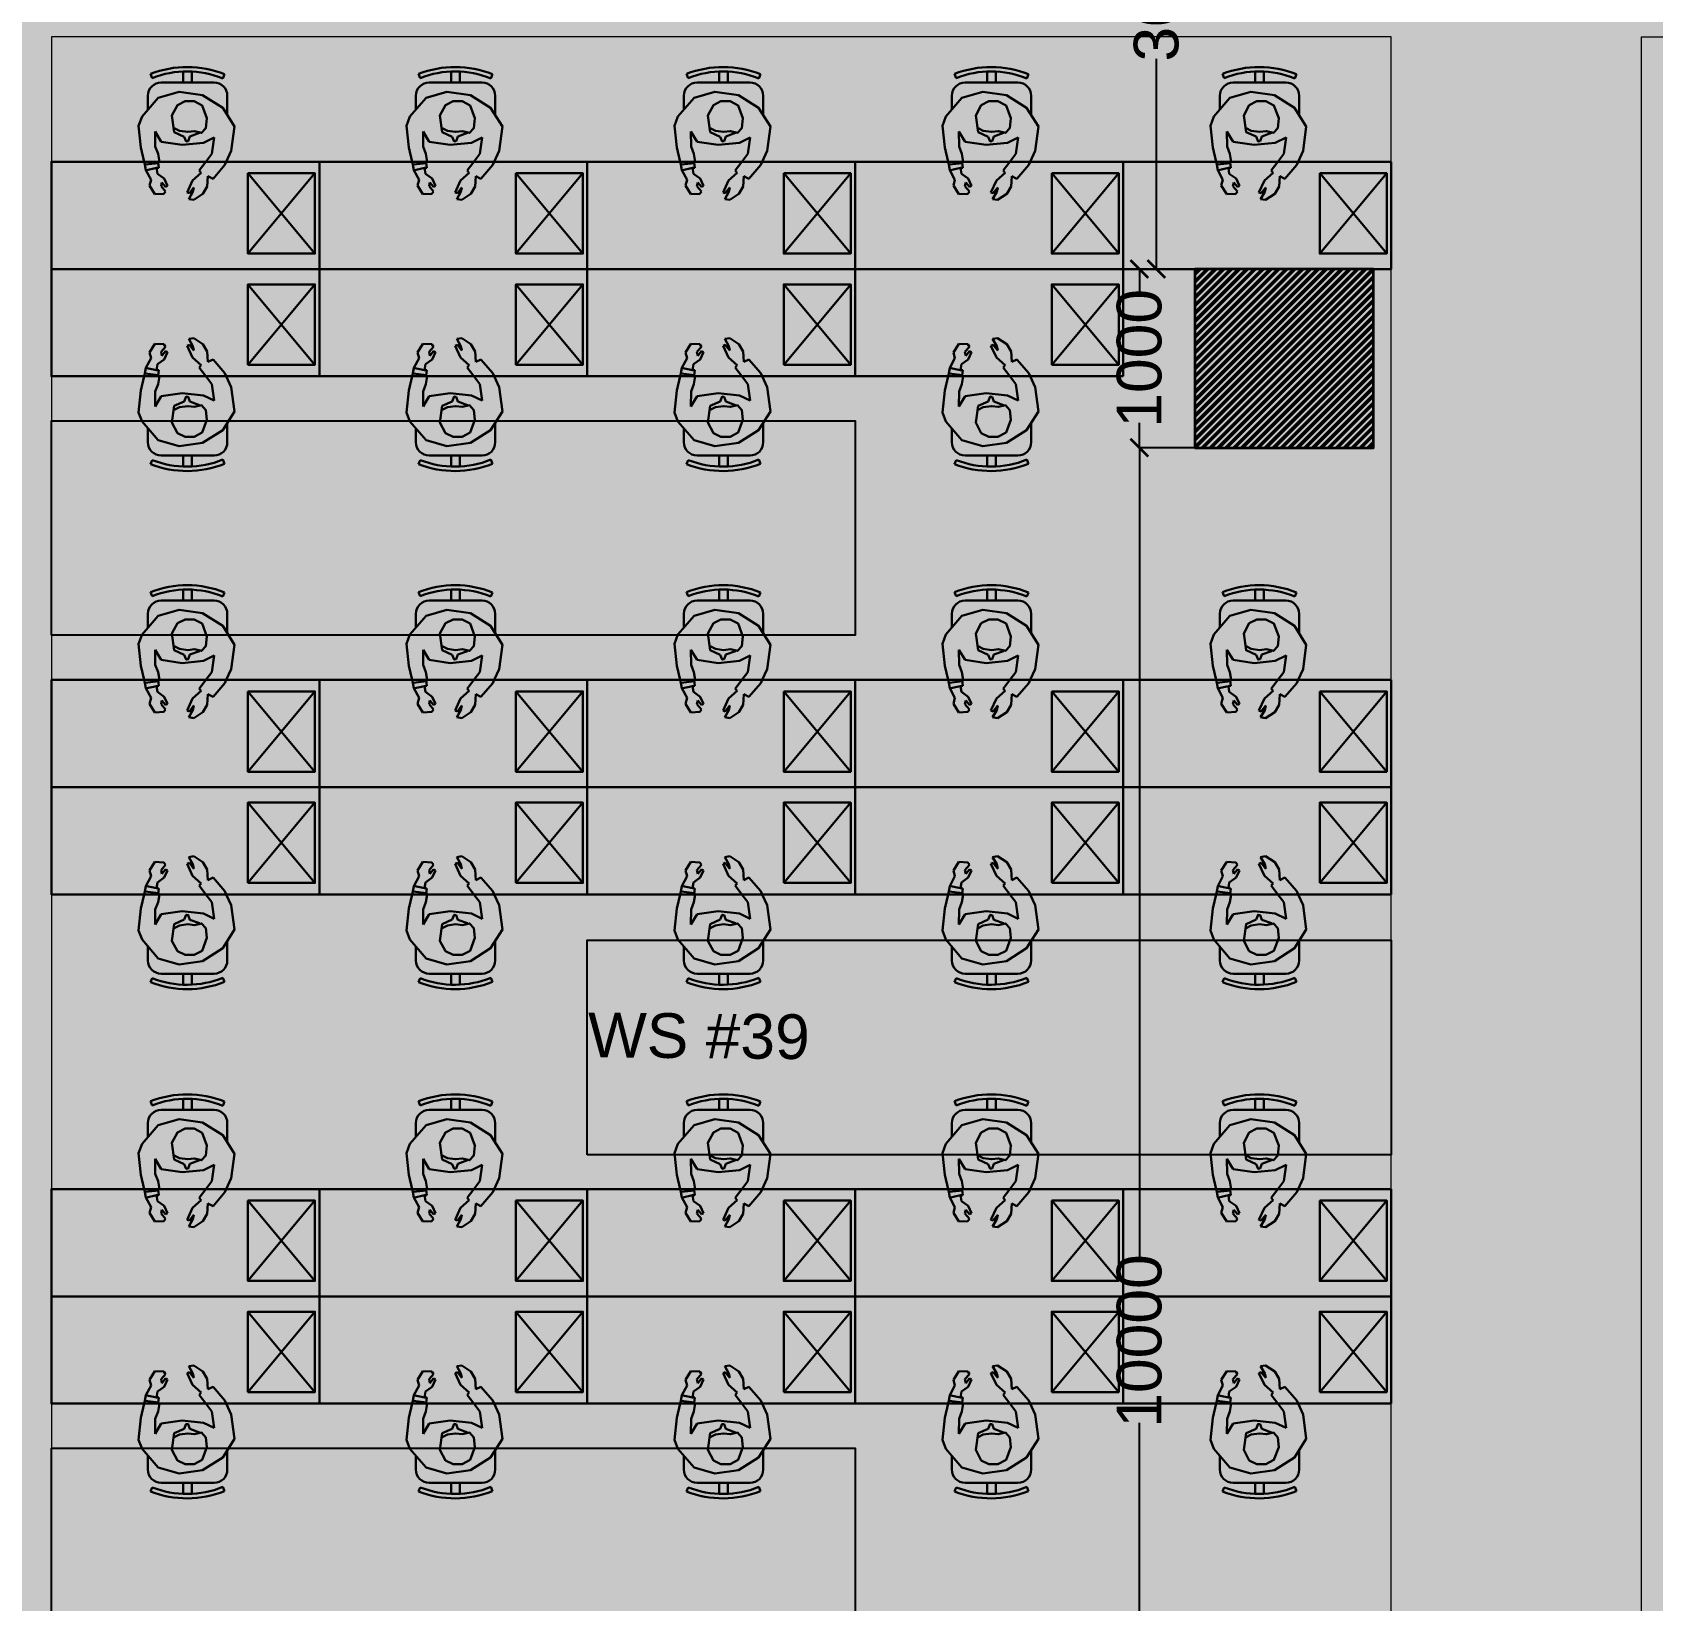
# Model space of a CAD drawing. Header units: millimetres. Extents: x 263321 to 4958806, y 33647 to 987811.
# Drawn here: x 2345245 to 2354315, y 461930 to 470707 of the extents above; entities that cross this region are included whole.
import ezdxf

# ---------------------------------------------------------------- set-up
doc = ezdxf.new("R2010")
doc.units = ezdxf.units.MM
doc.header["$PDMODE"] = 3
doc.linetypes.add('( Hidden )', pattern=[0.375, 0.25, -0.125])
doc.linetypes.add('HIDDEN2', pattern=[0.1875, 0.125, -0.0625])
for name, color, linetype, lineweight in [('A-FURN-MODULAR', 6, 'Continuous', 18), ('A-FURN-TABLE-GROMMET', 7, 'Continuous', 9), ('A-PLAN-COLUMN', 3, 'Continuous', 0), ('A-PLAN-RCC-HATCH', 8, 'Continuous', 13), ('Base 7th & 9th', 250, 'Continuous', 35), ('FURNITURE', 30, 'Continuous', 5)]:
    doc.layers.add(name, color=color, linetype=linetype, lineweight=lineweight)
for name, color, linetype in [('CEILING TOA', 7, 'Continuous'), ('FLOORING TOA', 7, 'Continuous'), ('PARTITION DIM.', 250, 'Continuous'), ('TEXT', 250, 'Continuous')]:
    doc.layers.add(name, color=color, linetype=linetype)
doc.styles.add('ARIAL', font='arial.ttf')
doc.styles.get("Standard").update_dxf_attribs({"font": 'arial.ttf'})
doc.styles.add('TEXT @ 150', font='arial.ttf', dxfattribs={"height": 225})
doc.dimstyles.new('DIM @ 150', dxfattribs={"dimtxt": 225, "dimasz": 100, "dimexe": 1, "dimexo": 0, "dimgap": 0.5, "dimtad": 0, "dimdec": 0, "dimzin": 0, "dimdsep": 46, "dimtxsty": 'TEXT @ 150', "dimblk": 'ARCHTICK', "dimcen": -2, "dimclrd": 8, "dimclre": 8, "dimclrt": 7, "dimadec": 0, "dimazin": 0, "dimtfac": 1, "dimtdec": 0, "dimtofl": 0, "dimtmove": 0, "dimatfit": 3, "dimldrblk": 'OPEN90', "dimfxl": 1, "dimtolj": 1, "dimtzin": 0, "dimlwd": -1, "dimlwe": -1, "dimarcsym": 0})

# ---------------------------------------------------------------- blocks, each defined once
blk = doc.blocks.new('bhguyfjhg')
at = {"layer": 'FURNITURE', "color": 20, "lineweight": 30}
for p, q in [((565286.4, -8857.1), (564312.2, -9419.7)), ((565595, -9291.4), (565354.7, -8875.4)), ((564534.1, -9903.8), (564293.9, -9488)), ((566328.1, -9441.4), (565854.8, -9441.4)), ((566378.1, -10628.9), (566378.1, -9491.4)), ((564534.1, -10203.9), (564293.9, -10619.7)), ((565286.4, -11250.7), (564312.2, -10688)), ((566328.1, -10678.9), (565847.6, -10678.9)), ((565587.8, -10828.8), (565354.7, -11232.4))]:
    blk.add_line(p, q, dxfattribs=at)
at = {"layer": 'FURNITURE', "color": 8, "lineweight": 30, "ltscale": 5}
for p, q in [((565794.3, -8834), (565711, -8940.7)), ((565789.1, -8914.3), (565830.1, -8861.9)), ((565798.4, -8915.3), (565842.7, -8858.6)), ((566219.5, -9050.8), (565910, -8809.1)), ((565945.9, -8845.9), (566178, -9027)), ((564085.9, -9850.4), (564220.1, -9831.9)), ((564059.8, -10326.9), (564006.3, -9937.9)), ((564154.2, -9894.8), (564082.9, -9904.6)), ((564158.1, -9886.2), (564092.1, -9895.3)), ((564020.1, -9987.5), (564060.2, -10279.1)), ((566151.1, -11037, 0), (566088.6, -10916.8, 0)), ((566075.4, -11006.9, 0), (566108.6, -11070.7, 0)), ((566080.1, -10998.8, 0), (566110.9, -11057.9, 0)), ((565777.2, -11333.6, 0), (566125.7, -11152.5, 0)), ((566077.2, -11170, 0), (565816, -11305.7, 0))]:
    blk.add_line(p, q, dxfattribs=at)
at = {"layer": 'FURNITURE', "color": 8, "lineweight": 30}
for p, q in [((565599.1, -9073.6, 0), (565668.9, -8956, 0)), ((565668.9, -8956, 0), (565784.9, -8913.9, 0)), ((565784.9, -8913.9, 0), (565917.4, -8927, 0)), ((565917.4, -8927, 0), (566031.9, -8993.5, 0)), ((566031.9, -8993.5, 0), (566103.8, -9091.4, 0)), ((565584.1, -9258.8, 0), (565579.3, -9157.5, 0)), ((565583.7, -9139, 0), (565599.1, -9073.6, 0)), ((565673.6, -9209.2, 0), (565674.2, -9153.4, 0)), ((565720.1, -9073.1, 0), (565674.2, -9153.4, 0)), ((565750, -9133.2, 0), (565720.1, -9073.1, 0)), ((565835.5, -9216.1, 0), (565750, -9133.2, 0)), ((566103.8, -9091.4, 0), (566110, -9229.1, 0)), ((565673.6, -9209.2, 0), (565672.9, -9270.5, 0)), ((565938.9, -9275, 0), (565835.5, -9216.1, 0)), ((566001.1, -9250.5, 0), (565948.2, -9316.2, 0)), ((566110, -9229.1, 0), (566094, -9281.6, 0)), ((565878.1, -9368.9, 0), (565911.3, -9338.5, 0)), ((565948.2, -9316.2, 0), (565911.3, -9338.5, 0)), ((566094, -9281.6, 0), (566007.7, -9369.6, 0)), ((565845.3, -9428.3, 0), (565869, -9405.2, 0)), ((565869, -9405.2, 0), (565860.1, -9396.7, 0)), ((565944.3, -9420.6, 0), (566007.7, -9369.6, 0)), ((564159.8, -9882.4, 0), (564104.5, -10003.5, 0)), ((564254.4, -9803.2, 0), (564159.8, -9882.4, 0)), ((564391.2, -9801.9, 0), (564254.4, -9803.2, 0)), ((564455.5, -9821.5, 0), (564391.2, -9801.9, 0)), ((564473.7, -9827, 0), (564455.5, -9821.5, 0)), ((564558.9, -9882, 0), (564473.7, -9827, 0)), ((564548.5, -9912.3, 0), (564558.9, -9882, 0)), ((564366.9, -9962.4, 0), (564330, -9906.3, 0)), ((564330, -9906.3, 0), (564422.4, -9907, 0)), ((564395.7, -10077.9, 0), (564366.9, -9962.4, 0)), ((564471, -9934.5, 0), (564422.4, -9907, 0)), ((564471, -9934.5, 0), (564524.4, -9964.7, 0)), ((564524.4, -9964.7, 0), (564535.2, -9952, 0)), ((564535.2, -9952, 0), (564584.1, -9993.3, 0)), ((564607.2, -9907.7, 0), (564548.5, -9912.3, 0)), ((564650.6, -9925.8, 0), (564607.2, -9907.7, 0)), ((564691.1, -9972.4, 0), (564650.6, -9925.8, 0)), ((564690.5, -10000.8, 0), (564691.1, -9972.4, 0)), ((564104.5, -10003.5, 0), (564104.5, -10135.9, 0)), ((564584.1, -9993.3, 0), (564654.2, -10015.1, 0)), ((564657.3, -10001.7, 0), (564622, -9981.1, 0)), ((564622, -9981.1, 0), (564647.3, -9983.3, 0)), ((564647.3, -9983.3, 0), (564690.5, -10000.8, 0)), ((564654.2, -10015.1, 0), (564657.3, -10001.7, 0)), ((564104.5, -10135.9, 0), (564153, -10247.3, 0)), ((564394.6, -10197, 0), (564395.7, -10077.9, 0)), ((564595.4, -10152, 0), (564574.2, -10193, 0)), ((564632.5, -10128, 0), (564595.4, -10152, 0)), ((564617.9, -10161.8, 0), (564639.4, -10138.4, 0)), ((564639.4, -10138.4, 0), (564632.5, -10128, 0)), ((564665, -10134.8, 0), (564639.1, -10163.7, 0)), ((564679.9, -10142, 0), (564665, -10134.8, 0)), ((564689.2, -10191.5, 0), (564679.9, -10142, 0)), ((564153, -10247.3, 0), (564269, -10321.8, 0)), ((564342.3, -10238.4, 0), (564425.6, -10225.7, 0)), ((564425.6, -10225.7, 0), (564463.4, -10204.9, 0)), ((564506.4, -10191.5, 0), (564463.4, -10204.9, 0)), ((564510.2, -10191.2, 0), (564505.7, -10191.6, 0)), ((564511.6, -10197.2, 0), (564510.2, -10191.2, 0)), ((564539.5, -10189.9, 0), (564511.6, -10197.2, 0)), ((564542.3, -10201.9, 0), (564539.5, -10189.9, 0)), ((564574.2, -10193, 0), (564542.3, -10201.9, 0)), ((564562.5, -10260.1, 0), (564612.4, -10223.6, 0)), ((564612.4, -10223.6, 0), (564645.1, -10228.5, 0)), ((564639.1, -10163.7, 0), (564617.9, -10161.8, 0)), ((564645.1, -10228.5, 0), (564689.2, -10191.5, 0)), ((564269, -10321.8, 0), (564322.4, -10334.3, 0)), ((564322.4, -10334.3, 0), (564441.9, -10304, 0)), ((564517.8, -10274.8, 0), (564441.9, -10304, 0)), ((564517.8, -10274.8, 0), (564532.5, -10269.1, 0)), ((564532.5, -10269.1, 0), (564562.5, -10260.1, 0)), ((565679.1, -10630.4, 0), (565701.9, -10613.5, 0)), ((565718.3, -10655.6, 0), (565679.1, -10630.4, 0)), ((565688.4, -10668.3, 0), (565697.5, -10658, 0)), ((565746.6, -10712.9, 0), (565688.4, -10668.3, 0)), ((565697.5, -10658, 0), (565734.7, -10675, 0)), ((565701.9, -10613.5, 0), (565763.3, -10619.6, 0)), ((565734.7, -10675, 0), (565718.3, -10655.6, 0)), ((565763.3, -10619.6, 0), (565803.1, -10644.6, 0)), ((565803.1, -10644.6, 0), (565833.4, -10695.2, 0)), ((565833.4, -10695.2, 0), (565852, -10669.2, 0)), ((565852, -10669.2, 0), (565946.2, -10707, 0)), ((565519.5, -10799, 0), (565524.2, -10741.6, 0)), ((565524.2, -10741.6, 0), (565569.9, -10720.6, 0)), ((565569.9, -10720.6, 0), (565584.4, -10728.6, 0)), ((565584.4, -10728.6, 0), (565575.8, -10766.5, 0)), ((565575.8, -10766.5, 0), (565589.6, -10782.7, 0)), ((565589.6, -10782.7, 0), (565596.3, -10751.6, 0)), ((565596.3, -10751.6, 0), (565608.7, -10751.2, 0)), ((565608.7, -10751.2, 0), (565610.6, -10795.4, 0)), ((565808.6, -10729, 0), (565746.6, -10712.9, 0)), ((565804.5, -10745.1, 0), (565808.6, -10729, 0)), ((565860, -10771.2, 0), (565804.5, -10745.1, 0)), ((565860, -10771.2, 0), (565910.5, -10795, 0)), ((565946.2, -10707, 0), (565961.2, -10718.7, 0)), ((565961.2, -10718.7, 0), (566014.3, -10759.8, 0)), ((566014.3, -10759.8, 0), (566092.2, -10872.2, 0)), ((565542.3, -10822.9, 0), (565519.5, -10799, 0)), ((565541.3, -10884.7, 0), (565542.3, -10822.9, 0)), ((565610.6, -10795.4, 0), (565589.3, -10836.3, 0)), ((565589.3, -10836.3, 0), (565600.5, -10867.5, 0)), ((565600.5, -10867.5, 0), (565611.9, -10862.9, 0)), ((565611.9, -10862.9, 0), (565622.1, -10889.9, 0)), ((565786.4, -10915.6, 0), (565897.3, -10872.4, 0)), ((565897.3, -10872.4, 0), (565964.4, -10870.1, 0)), ((565964.4, -10870.1, 0), (565910.5, -10795, 0)), ((566092.2, -10872.2, 0), (566082.3, -10995.2, 0)), ((565551.3, -10914.4, 0), (565541.3, -10884.7, 0)), ((565555.2, -10929.6, 0), (565551.3, -10914.4, 0)), ((565555.2, -10929.6, 0), (565575.2, -11008.5, 0)), ((565622.1, -10889.9, 0), (565627.8, -10887.6, 0)), ((565627.8, -10887.6, 0), (565630.1, -10891.5, 0)), ((565629.7, -10890.9, 0), (565643.6, -10933.7, 0)), ((565648.5, -10976.6, 0), (565643.6, -10933.7, 0)), ((565689.9, -10985.3, 0), (565786.4, -10915.6, 0)), ((565619.5, -11123.5, 0), (565575.2, -11008.5, 0)), ((565686.3, -11051.9, 0), (565648.5, -10976.6, 0)), ((566082.3, -10995.2, 0), (566015.4, -11110.3, 0)), ((565660.5, -11159.9, 0), (565619.5, -11123.5, 0)), ((566015.4, -11110.3, 0), (565907.3, -11186.8)), ((565788.3, -11211.5, 0), (565660.5, -11159.9, 0)), ((565907.3, -11186.8), (565788.3, -11211.5, 0))]:
    blk.add_line(p, q, dxfattribs=at)
at = {"layer": 'FURNITURE', "color": 20, "linetype": 'HIDDEN2', "lineweight": 30, "ltscale": 0.3}
for p, q in [((565334.6, -8995.6), (565130.7, -9445.5)), ((564987.2, -9194), (565477.8, -9246.6)), ((564753.6, -9329), (564554, -9780.2)), ((564408.1, -9530.7), (564899.7, -9579)), ((566340.2, -10182.8), (566049.2, -10581.2)), ((566338.2, -10582.8), (566050.6, -10181.2))]:
    blk.add_line(p, q, dxfattribs=at)
at = {"layer": 'FURNITURE', "color": 8, "linetype": '( Hidden )', "lineweight": 30, "ltscale": 2}
for p, q in [((565579.3, -9157.5, 0), (565583.7, -9139, 0)), ((565575.8, -9360.1, 0), (565582, -9313.5, 0)), ((565582, -9313.5, 0), (565615.5, -9265, 0)), ((565615.5, -9265, 0), (565584.1, -9258.8, 0)), ((565667.6, -9336.5, 0), (565651.3, -9408, 0)), ((565672.9, -9270.5, 0), (565656.5, -9273.5, 0)), ((565656.5, -9273.5, 0), (565667.6, -9336.5, 0)), ((565595.8, -9418.5, 0), (565575.8, -9360.1, 0)), ((565620.7, -9432.2, 0), (565595.8, -9418.5, 0)), ((565627.3, -9386.1, 0), (565620.7, -9432.2, 0)), ((565638.1, -9363.1, 0), (565627.3, -9386.1, 0)), ((565638.1, -9404, 0), (565638.1, -9363.1, 0)), ((565651.3, -9408, 0), (565638.1, -9404, 0)), ((565759.8, -9446.1, 0), (565799.2, -9426, 0)), ((565799.2, -9426, 0), (565845.3, -9428.3, 0)), ((565860.1, -9396.7, 0), (565880.4, -9376.3, 0)), ((565932.1, -9430.5, 0), (565909.2, -9451.8, 0)), ((565944.3, -9420.6, 0), (565932.1, -9430.5, 0)), ((565748, -9494.1, 0), (565749.4, -9477.6, 0)), ((565786.2, -9526.9, 0), (565748, -9494.1, 0)), ((565749.4, -9477.6, 0), (565787.3, -9469.7, 0)), ((565765.3, -9457.2, 0), (565759.8, -9446.1, 0)), ((565796.4, -9450.4, 0), (565765.3, -9457.2, 0)), ((565840.4, -9507.4, 0), (565786.2, -9526.9, 0)), ((565787.3, -9469.7, 0), (565796.4, -9450.4, 0)), ((565852.6, -9476.7, 0), (565840.4, -9507.4, 0)), ((565909.2, -9451.8, 0), (565852.6, -9476.7, 0))]:
    blk.add_line(p, q, dxfattribs=at)
at = {"layer": 'FURNITURE', "color": 18, "lineweight": 30, "ltscale": 5, "true_color": 0x000000}
for p, q in [((564860.1, -9218.7), (564838.5, -9231.3)), ((564838.5, -10876.5), (564860.1, -10889))]:
    blk.add_line(p, q, dxfattribs=at)
at = {"layer": 'FURNITURE', "color": 20, "lineweight": 30, "ltscale": 5}
for p, q in [((565313.6, -10053.9), (564838.5, -9231.3)), ((565328.1, -10053.9), (564849.3, -9225)), ((565335.3, -10041.4), (564860.1, -9218.7)), ((565313.6, -10053.9), (564838.5, -10876.5)), ((565328.1, -10053.9), (564849.3, -10882.8)), ((565335.3, -10066.4), (564860.1, -10889)), ((566278.1, -10053.9), (565328.1, -10053.9)), ((566278.1, -10041.4), (565335.3, -10041.4)), ((566278.1, -10066.4), (565335.3, -10066.4)), ((566278.1, -10066.4), (566278.1, -10041.4))]:
    blk.add_line(p, q, dxfattribs=at)
at = {"layer": 'FURNITURE', "color": 8, "linetype": '( Hidden )', "lineweight": 30, "ltscale": 3}
for p, q in [((565875.9, -9372, 0), (565878.5, -9368.3, 0)), ((565880.4, -9376.3, 0), (565875.9, -9372, 0))]:
    blk.add_line(p, q, dxfattribs=at)
at = {"layer": 'FURNITURE', "color": 8, "lineweight": 30, "ltscale": 5}
for points in [[(566254.8, -9005.5), (565945.3, -8763.9, 0.414214), (565910.8, -8768.1), (565905.7, -8774.6, 0.414214), (565910, -8809.1), (566219.5, -9050.8, 0.414214), (566253.9, -9046.5), (566259.1, -9040, 0.414214)], [(564003, -10334.7), (563949.5, -9945.7, -0.414214), (563970.4, -9918), (563978.7, -9916.9, -0.414214), (564006.3, -9937.9), (564059.8, -10326.9, -0.414214), (564038.8, -10354.6), (564030.6, -10355.7, -0.414214)]]:
    blk.add_lwpolyline(points, format="xyb", close=True, dxfattribs=at)
for points in [[(565789.1, -8914.3), (565830.1, -8861.9, 0.392119), (565827.3, -8828.6, 0.392119), (565794.3, -8834), (565711, -8940.7)], [(566107.7, -9236.7), (566190.7, -9130.3, 0.414214), (566178, -9027), (565945.9, -8845.9, 0.414214), (565842.7, -8858.6), (565798.4, -8915.3)], [(566038.3, -9338.4), (566022.9, -9358.1, 0.392119), (566025.7, -9391.4, 0.392119), (566058.6, -9386), (566226.3, -9171.2, 0.392119), (566223.5, -9138, 0.392119), (566190.6, -9143.3), (566101.2, -9257.8)], [(564158.1, -9886.2), (564092.1, -9895.3, -0.392119), (564064.8, -9876.2, -0.392119), (564085.9, -9850.4), (564220.1, -9831.9)], [(564276.7, -10323.6), (564143.1, -10342, -0.414214), (564060.2, -10279.1), (564020.1, -9987.5, -0.414214), (564082.9, -9904.6), (564154.2, -9894.8)], [(564399.5, -10314.7), (564424.4, -10311.3, -0.392119), (564451.7, -10330.4, -0.392119), (564430.5, -10356.2), (564160.6, -10393.3, -0.392119), (564133.2, -10374.2, -0.392119), (564154.4, -10348.4), (564298.2, -10328.6)]]:
    blk.add_lwpolyline(points, format="xyb", dxfattribs=at)
at = {"layer": 'FURNITURE', "color": 8, "lineweight": 30}
for points in [[(565928, -9169.3), (565896.4, -9163.6), (565856.1, -9140.2), (565828.9, -9112.7), (565791.9, -9096.5), (565789.5, -9060.3), (565818.4, -9013.7), (565884, -8973.9), (565933.4, -8983), (565973.2, -9014), (565993.7, -9057.1), (565982.4, -9122), (565914.4, -9187), (565855.5, -9173.2), (565829.8, -9186.5), (565822.3, -9178.8), (565830.7, -9152), (565800.5, -9104)], [(565938.9, -9275), (566001.1, -9250.5)], [(565869, -9405.2), (565910.1, -9454.4)], [(565877.8, -9377.2), (565930.3, -9429.6)], [(564308.7, -10134.4), (564319.7, -10104.2), (564319.7, -10057.6), (564309.6, -10020.3), (564314.1, -9980.2), (564284, -9959.9), (564229.2, -9961.5), (564161.9, -9998.2), (564144.9, -10045.5), (564151.8, -10095.5), (564178.7, -10134.9), (564240.5, -10157.7), (564330.9, -10131.6), (564348.5, -10073.7), (564372.9, -10058.2), (564370.1, -10047.8), (564342.6, -10041.5), (564316.4, -9991.4)], [(564394.6, -10197), (564342.3, -10238.4)], [(564513.7, -10195.4), (564532.7, -10267.2)], [(564542.3, -10201.9), (564564.2, -10262.2)]]:
    blk.add_lwpolyline(points, dxfattribs=at)
at = {"layer": 'FURNITURE', "color": 20, "linetype": 'HIDDEN2', "lineweight": 30, "ltscale": 0.3}
for points in [[(565334.6, -8995.6), (565477.8, -9246.6), (565130.7, -9445.5), (564987.2, -9194)], [(564408.1, -9530.7), (564554, -9780.2), (564899.7, -9579), (564753.6, -9329)], [(566338.2, -10582.8), (566049.2, -10581.2), (566050.6, -10181.2), (566340.2, -10182.8)]]:
    blk.add_lwpolyline(points, close=True, dxfattribs=at)
at = {"layer": 'FURNITURE', "color": 8, "lineweight": 30, "ltscale": 5}
for points in [[(565673.8, -9193.6), (565887.4, -9360.4)], [(564457.4, -9926.8), (564494.3, -10195.3)]]:
    blk.add_lwpolyline(points, dxfattribs=at)
at = {"layer": 'FURNITURE', "color": 8, "lineweight": 30, "ltscale": 5, "elevation": 0}
blk.add_lwpolyline([(565874.1, -10777.9), (565633.6, -10902.9)], dxfattribs=at)
at = {"layer": 'FURNITURE', "color": 8, "lineweight": 30, "elevation": 0}
for points in [[(565600.5, -10867.5), (565538.6, -10884.5)], [(565622.3, -10887.2), (565552.8, -10913.1)], [(565790.5, -11019.2), (565808.8, -10992.9), (565846.9, -10965.9), (565883.2, -10952.6), (565913.3, -10925.7), (565947.2, -10938.6), (565977.6, -10984.2), (565986.6, -11060.4), (565957.7, -11101.6), (565913, -11124.9), (565865.3, -11125.6), (565810.9, -11088.3), (565780.1, -10999.5), (565817.1, -10951.7), (565815.7, -10922.8), (565825.8, -10919.1), (565846.8, -10937.9), (565902.9, -10930.4)], [(565689.9, -10985.3), (565686.3, -11051.9)]]:
    blk.add_lwpolyline(points, dxfattribs=at)
at = {"layer": 'FURNITURE', "color": 8, "lineweight": 30, "ltscale": 5, "elevation": 0}
for points in [[(566080.1, -10998.8), (566110.9, -11057.9, 0.392119), (566142.2, -11069.2, 0.392119), (566151.1, -11037), (566088.6, -10916.8)], [(565590.9, -11049.3), (565579.3, -11027, 0.392119), (565548, -11015.8, 0.392119), (565539.1, -11047.9), (565664.8, -11289.7, 0.392119), (565696.2, -11301, 0.392119), (565705, -11268.8), (565638, -11140)], [(565654.6, -11154.6), (565716.8, -11274.3, 0.414214), (565816, -11305.7), (566077.2, -11170, 0.414214), (566108.6, -11070.7), (566075.4, -11006.9)]]:
    blk.add_lwpolyline(points, format="xyb", dxfattribs=at)
blk.add_lwpolyline([(565803.6, -11384.5), (566152.1, -11203.4, 0.414214), (566162.6, -11170.4), (566158.7, -11163, 0.414214), (566125.7, -11152.5), (565777.2, -11333.6, 0.414214), (565766.7, -11366.7), (565770.6, -11374.1, 0.414214)], format="xyb", close=True, dxfattribs=at)
at = {"layer": 'FURNITURE', "color": 20, "lineweight": 30}
for centre, start, end in [((565311.4, -8900.4), 30.01046, 120.01044), ((564337.2, -9463), 120.01044, 210.01046), ((566328.1, -9491.4), 360, 90.00001), ((564337.2, -10644.7), 149.98956, 239.98956), ((566328.1, -10628.9), 270.00001, 360), ((565311.4, -11207.4), 239.98956, 329.98956)]:
    blk.add_arc(centre, 50, start, end, dxfattribs=at)
at = {"layer": 'FURNITURE', "color": 8, "lineweight": 30}
for centre, start, end in [((565854.8, -9141.4), 210.01046, 270.00001), ((564274.3, -10053.9), 329.98956, 30.01046), ((565847.6, -10978.9), 90.00001, 149.98956)]:
    blk.add_arc(centre, 300, start, end, dxfattribs=at)
blk = doc.blocks.new('EWDSXC')
at = {"layer": 'FURNITURE', "color": 20, "lineweight": 30}
for p, q in [((2181354.7, 122523.5), (2181804.7, 122898.5)), ((2181354.7, 122898.5), (2181804.7, 122523.5)), ((2181890.8, 121423.5), (2181290.8, 121423.5))]:
    blk.add_line(p, q, dxfattribs=at)
at = {"layer": 'FURNITURE', "color": 8, "lineweight": 30}
for p, q in [((2181093.5, 122448.2, 0), (2180988.7, 122382.5, 0)), ((2181229.6, 122430.8, 0), (2181093.5, 122448.2, 0)), ((2180988.7, 122382.5, 0), (2180917.2, 122269.7, 0)), ((2181029.8, 122408.2, 0), (2180920.8, 122408.2, 0)), ((2181290.8, 122402.6, 0), (2181229.6, 122430.8, 0)), ((2181308.1, 122394.6, 0), (2181290.8, 122402.6, 0)), ((2181385.3, 122328.3, 0), (2181308.1, 122394.6, 0)), ((2180846.8, 122334.2, 0), (2180846.8, 122038.2, 0)), ((2180917.2, 122269.7, 0), (2180899.1, 122138.1, 0)), ((2181183.6, 122274.7, 0), (2181154.5, 122335.4, 0)), ((2181154.5, 122335.4, 0), (2181246.3, 122322.2, 0)), ((2181196.3, 122156, 0), (2181183.6, 122274.7, 0)), ((2181290.8, 122288.2, 0), (2181246.3, 122322.2, 0)), ((2181290.8, 122288.2, 0), (2181339.7, 122250.9, 0)), ((2181339.7, 122250.9, 0), (2181352.2, 122262, 0)), ((2181352.2, 122262, 0), (2181395.1, 122214.3, 0)), ((2181370.8, 122299.7, 0), (2181385.3, 122328.3, 0)), ((2181429.8, 122296.2, 0), (2181370.8, 122299.7, 0)), ((2181470.4, 122272.3, 0), (2181429.8, 122296.2, 0)), ((2181504.2, 122220.5, 0), (2181470.4, 122272.3, 0)), ((2181395.1, 122214.3, 0), (2181461.8, 122183.1, 0)), ((2181466.7, 122196, 0), (2181434.4, 122221.3, 0)), ((2181434.4, 122221.3, 0), (2181459.2, 122215.6, 0)), ((2181459.2, 122215.6, 0), (2181499.8, 122192.4, 0)), ((2181461.8, 122183.1, 0), (2181466.7, 122196, 0)), ((2181499.8, 122192.4, 0), (2181504.2, 122220.5, 0)), ((2180899.1, 122138.1, 0), (2180932.1, 122020.8, 0)), ((2181179, 122037.9, 0), (2181196.3, 122156, 0)), ((2181424.8, 122073.8, 0), (2181384.6, 122055.1, 0)), ((2181430.2, 122062.6, 0), (2181424.8, 122073.8, 0)), ((2180932.1, 122020.8, 0), (2181037.2, 121931, 0)), ((2181121.3, 122003.8, 0), (2181205.9, 122005.1, 0)), ((2181205.9, 122005.1, 0), (2181246.3, 122020.5, 0)), ((2181290.8, 122028, 0), (2181246.3, 122020.5, 0)), ((2181294.6, 122027.8, 0), (2181290.1, 122028, 0)), ((2181295.2, 122021.6, 0), (2181294.6, 122027.8, 0)), ((2181323.9, 122025.1, 0), (2181295.2, 122021.6, 0)), ((2181325.1, 122012.8, 0), (2181323.9, 122025.1, 0)), ((2181358.1, 122017.3, 0), (2181325.1, 122012.8, 0)), ((2181337.2, 121952.2, 0), (2181391.8, 121981.6, 0)), ((2181384.6, 122055.1, 0), (2181358.1, 122017.3, 0)), ((2181391.8, 121981.6, 0), (2181423.6, 121972.4, 0)), ((2181405.7, 122042.3, 0), (2181430.2, 122062.6, 0)), ((2181426.5, 122037.5, 0), (2181405.7, 122042.3, 0)), ((2181423.6, 121972.4, 0), (2181472.5, 122003.1, 0)), ((2181456.2, 122062.7, 0), (2181426.5, 122037.5, 0)), ((2181470, 122053.5, 0), (2181456.2, 122062.7, 0)), ((2181472.5, 122003.1, 0), (2181470, 122053.5, 0)), ((2180920.8, 121964.2, 0), (2180998.3, 121964.2, 0)), ((2181037.2, 121931, 0), (2181088.5, 121911.2, 0)), ((2181088.5, 121911.2, 0), (2181211.3, 121925.1, 0)), ((2181290.8, 121943.7, 0), (2181211.3, 121925.1, 0)), ((2181290.8, 121943.7, 0), (2181306.2, 121947.3, 0)), ((2181306.2, 121947.3, 0), (2181337.2, 121952.2, 0))]:
    blk.add_line(p, q, dxfattribs=at)
at = {"layer": 'FURNITURE', "color": 20, "lineweight": 30}
for points in [[(2181290.8, 122923.5), (2181290.8, 121423.5), (2181890.8, 121423.5), (2181890.8, 122923.5)], [(2181354.7, 122523.5), (2181354.7, 122898.5), (2181804.7, 122898.5), (2181804.7, 122523.5)]]:
    blk.add_lwpolyline(points, close=True, dxfattribs=at)
at = {"layer": 'FURNITURE', "color": 8, "lineweight": 30, "elevation": 0}
for points in [[(2180801, 122392.9), (2180823.8, 122383.6)], [(2181102.2, 122111.7), (2181117.2, 122140.2), (2181123.6, 122186.5), (2181118.7, 122225), (2181128.6, 122264.2), (2181101.5, 122288.5), (2181046.8, 122294.4), (2180974.9, 122267.2), (2180951.6, 122222.4), (2180951.6, 122171.8), (2180973, 122129), (2181031.3, 122097.9), (2181124.6, 122111.5), (2181150, 122166.6), (2181176.4, 122178.7), (2181175, 122189.4), (2181148.6, 122199.4), (2181129.4, 122252.8)], [(2180784.7, 122210.7), (2180846.8, 122210.7)], [(2180784.7, 122161.4), (2180846.8, 122161.4)], [(2180799, 121978.7), (2180821.8, 121988)], [(2181179, 122037.9), (2181121.3, 122003.8)], [(2181297.6, 122023.1), (2181306.6, 121949.2)], [(2181325.1, 122012.8), (2181338.7, 121949.9)]]:
    blk.add_lwpolyline(points, dxfattribs=at)
blk.add_lwpolyline([(2181290.1, 122028, 0.034638), (2181290.8, 122038.2), (2181290.8, 122288.2)], format="xyb", dxfattribs=at)
at = {"layer": 'FURNITURE', "color": 8, "lineweight": 30}
for centre, radius, start, end in [((2181317.2, 122183.3, 0), 557.1, 157.90057, 201.54195), ((2181317.2, 122183.3, 0), 532.5, 157.90057, 201.51614), ((2180920.8, 122334.2, 0), 74, 89.99989, 179.99989), ((2180920.8, 122038.2, 0), 74, 179.99989, 269.99989)]:
    blk.add_arc(centre, radius, start, end, dxfattribs=at)
blk = doc.blocks.new('f')
at = {"layer": 'FURNITURE', "color": 20, "lineweight": 30}
for p, q in [((1771584.1, 166310.4, 0), (1770984.1, 166310.4, 0)), ((1771584.1, 166310.4, 0), (1772184.1, 166310.4, 0)), ((1771048, 165210.4, 0), (1771498, 164835.4, 0)), ((1771048, 164835.4, 0), (1771498, 165210.4, 0)), ((1772120.2, 165210.4, 0), (1771670.2, 164835.4, 0)), ((1772120.2, 164835.4, 0), (1771670.2, 165210.4, 0))]:
    blk.add_line(p, q, dxfattribs=at)
at = {"layer": 'FURNITURE', "color": 8, "lineweight": 30}
for p, q in [((1770625.4, 165713.1, 0), (1770730.5, 165802.9, 0)), ((1770730.5, 165802.9, 0), (1770781.9, 165822.6, 0)), ((1770781.9, 165822.6, 0), (1770904.7, 165808.8, 0)), ((1770984.1, 165790.2, 0), (1770904.7, 165808.8, 0)), ((1770984.1, 165790.2, 0), (1770999.5, 165786.6, 0)), ((1770999.5, 165786.6, 0), (1771030.5, 165781.7, 0)), ((1772168.8, 165786.6, 0), (1772137.7, 165781.7, 0)), ((1772184.1, 165790.2, 0), (1772168.8, 165786.6, 0)), ((1772184.1, 165790.2, 0), (1772263.6, 165808.8, 0)), ((1772386.4, 165822.6, 0), (1772263.6, 165808.8, 0)), ((1772437.7, 165802.9, 0), (1772386.4, 165822.6, 0)), ((1772542.8, 165713.1, 0), (1772437.7, 165802.9, 0)), ((1770540.1, 165399.7, 0), (1770540.1, 165695.7, 0)), ((1770592.4, 165595.8, 0), (1770625.4, 165713.1, 0)), ((1770614.1, 165769.7, 0), (1770691.6, 165769.7, 0)), ((1770814.7, 165730.1, 0), (1770899.2, 165728.8, 0)), ((1770872.3, 165696, 0), (1770889.7, 165577.9, 0)), ((1770899.2, 165728.8, 0), (1770939.6, 165713.4, 0)), ((1770984.1, 165705.9, 0), (1770939.6, 165713.4, 0)), ((1770988, 165706.1, 0), (1770983.4, 165705.9, 0)), ((1770988.6, 165712.3, 0), (1770988, 165706.1, 0)), ((1771017.3, 165708.8, 0), (1770988.6, 165712.3, 0)), ((1771018.5, 165721.1, 0), (1771017.3, 165708.8, 0)), ((1771051.4, 165716.6, 0), (1771018.5, 165721.1, 0)), ((1771030.5, 165781.7, 0), (1771085.1, 165752.3, 0)), ((1771078, 165678.8, 0), (1771051.4, 165716.6, 0)), ((1771085.1, 165752.3, 0), (1771116.9, 165761.5, 0)), ((1771119.8, 165696.4, 0), (1771099, 165691.6, 0)), ((1771116.9, 165761.5, 0), (1771165.8, 165730.8, 0)), ((1771149.5, 165671.2, 0), (1771119.8, 165696.4, 0)), ((1771165.8, 165730.8, 0), (1771163.4, 165680.4, 0)), ((1772051.4, 165761.5, 0), (1772002.5, 165730.8, 0)), ((1772002.5, 165730.8, 0), (1772004.9, 165680.4, 0)), ((1772018.8, 165671.2, 0), (1772048.4, 165696.4, 0)), ((1772048.4, 165696.4, 0), (1772069.3, 165691.6, 0)), ((1772083.2, 165752.3, 0), (1772051.4, 165761.5, 0)), ((1772137.7, 165781.7, 0), (1772083.2, 165752.3, 0)), ((1772090.3, 165678.8, 0), (1772116.9, 165716.6, 0)), ((1772116.9, 165716.6, 0), (1772149.8, 165721.1, 0)), ((1772149.8, 165721.1, 0), (1772151, 165708.8, 0)), ((1772151, 165708.8, 0), (1772179.7, 165712.3, 0)), ((1772179.7, 165712.3, 0), (1772180.3, 165706.1, 0)), ((1772180.3, 165706.1, 0), (1772184.8, 165705.9, 0)), ((1772184.1, 165705.9, 0), (1772228.7, 165713.4, 0)), ((1772269.1, 165728.8, 0), (1772228.7, 165713.4, 0)), ((1772353.6, 165730.1, 0), (1772269.1, 165728.8, 0)), ((1772295.9, 165696, 0), (1772278.6, 165577.9, 0)), ((1772554.1, 165769.7, 0), (1772476.6, 165769.7, 0)), ((1772575.8, 165595.8, 0), (1772542.8, 165713.1, 0)), ((1772628.1, 165399.7, 0), (1772628.1, 165695.7, 0)), ((1771118.1, 165660.1, 0), (1771078, 165678.8, 0)), ((1771099, 165691.6, 0), (1771123.6, 165671.3, 0)), ((1771123.6, 165671.3, 0), (1771118.1, 165660.1, 0)), ((1771163.4, 165680.4, 0), (1771149.5, 165671.2, 0)), ((1772004.9, 165680.4, 0), (1772018.8, 165671.2, 0)), ((1772069.3, 165691.6, 0), (1772044.7, 165671.3, 0)), ((1772044.7, 165671.3, 0), (1772050.1, 165660.1, 0)), ((1772050.1, 165660.1, 0), (1772090.3, 165678.8, 0)), ((1770610.5, 165464.2, 0), (1770592.4, 165595.8, 0)), ((1770889.7, 165577.9, 0), (1770876.9, 165459.2, 0)), ((1771045.5, 165471.8, 0), (1771088.4, 165519.6, 0)), ((1771088.4, 165519.6, 0), (1771155.1, 165550.8, 0)), ((1771160, 165537.9, 0), (1771127.7, 165512.6, 0)), ((1771127.7, 165512.6, 0), (1771152.6, 165518.3, 0)), ((1771152.6, 165518.3, 0), (1771193.1, 165541.5, 0)), ((1771155.1, 165550.8, 0), (1771160, 165537.9, 0)), ((1771197.6, 165513.4, 0), (1771163.8, 165461.6, 0)), ((1771193.1, 165541.5, 0), (1771197.6, 165513.4, 0)), ((1771975.1, 165541.5, 0), (1771970.7, 165513.4, 0)), ((1771970.7, 165513.4, 0), (1772004.5, 165461.6, 0)), ((1772015.7, 165518.3, 0), (1771975.1, 165541.5, 0)), ((1772013.2, 165550.8, 0), (1772008.2, 165537.9, 0)), ((1772008.2, 165537.9, 0), (1772040.5, 165512.6, 0)), ((1772079.8, 165519.6, 0), (1772013.2, 165550.8, 0)), ((1772040.5, 165512.6, 0), (1772015.7, 165518.3, 0)), ((1772122.7, 165471.8, 0), (1772079.8, 165519.6, 0)), ((1772278.6, 165577.9, 0), (1772291.4, 165459.2, 0)), ((1772557.7, 165464.2, 0), (1772575.8, 165595.8, 0)), ((1770682, 165351.4, 0), (1770610.5, 165464.2, 0)), ((1770876.9, 165459.2, 0), (1770847.8, 165398.5, 0)), ((1770984.1, 165445.7, 0), (1770939.6, 165411.7, 0)), ((1770984.1, 165445.7, 0), (1771033, 165483, 0)), ((1771033, 165483, 0), (1771045.5, 165471.8, 0)), ((1771123.1, 165437.7, 0), (1771064.1, 165434.2, 0)), ((1771064.1, 165434.2, 0), (1771078.6, 165405.6, 0)), ((1771163.8, 165461.6, 0), (1771123.1, 165437.7, 0)), ((1772004.5, 165461.6, 0), (1772045.1, 165437.7, 0)), ((1772045.1, 165437.7, 0), (1772104.2, 165434.2, 0)), ((1772104.2, 165434.2, 0), (1772089.7, 165405.6, 0)), ((1772135.3, 165483, 0), (1772122.7, 165471.8, 0)), ((1772184.1, 165445.7, 0), (1772135.3, 165483, 0)), ((1772184.1, 165445.7, 0), (1772228.7, 165411.7, 0)), ((1772291.4, 165459.2, 0), (1772320.4, 165398.5, 0)), ((1772486.2, 165351.4, 0), (1772557.7, 165464.2, 0)), ((1770786.9, 165285.7, 0), (1770682, 165351.4, 0)), ((1770847.8, 165398.5, 0), (1770939.6, 165411.7, 0)), ((1771001.4, 165339.3, 0), (1770984.1, 165331.3, 0)), ((1771078.6, 165405.6, 0), (1771001.4, 165339.3, 0)), ((1772089.7, 165405.6, 0), (1772166.8, 165339.3, 0)), ((1772166.8, 165339.3, 0), (1772184.1, 165331.3, 0)), ((1772320.4, 165398.5, 0), (1772228.7, 165411.7, 0)), ((1772381.4, 165285.7, 0), (1772486.2, 165351.4, 0)), ((1770723.1, 165325.7, 0), (1770614.1, 165325.7, 0)), ((1770922.9, 165303.1, 0), (1770786.9, 165285.7, 0)), ((1770984.1, 165331.3, 0), (1770922.9, 165303.1, 0)), ((1772184.1, 165331.3, 0), (1772245.3, 165303.1, 0)), ((1772245.3, 165303.1, 0), (1772381.4, 165285.7, 0)), ((1772445.2, 165325.7, 0), (1772554.1, 165325.7, 0))]:
    blk.add_line(p, q, dxfattribs=at)
at = {"layer": 'FURNITURE', "color": 20, "lineweight": 30, "elevation": 0}
for points in [[(1770984.1, 164810.4), (1770984.1, 166310.4), (1771584.1, 166310.4), (1771584.1, 164810.4)], [(1772184.1, 164810.4), (1772184.1, 166310.4), (1771584.1, 166310.4), (1771584.1, 164810.4)], [(1771048, 165210.4), (1771048, 164835.4), (1771498, 164835.4), (1771498, 165210.4)], [(1772120.2, 165210.4), (1772120.2, 164835.4), (1771670.2, 164835.4), (1771670.2, 165210.4)]]:
    blk.add_lwpolyline(points, close=True, dxfattribs=at)
at = {"layer": 'FURNITURE', "color": 8, "lineweight": 30, "elevation": 0}
for points in [[(1770492.3, 165755.2), (1770515.2, 165745.9)], [(1770872.3, 165696), (1770814.7, 165730.1)], [(1770990.9, 165710.8), (1770999.9, 165784.7)], [(1771018.5, 165721.1), (1771032, 165784)], [(1772149.8, 165721.1), (1772136.3, 165784)], [(1772177.4, 165710.8), (1772168.3, 165784.7)], [(1772295.9, 165696), (1772353.6, 165730.1)], [(1772676, 165755.2), (1772653.1, 165745.9)], [(1770795.6, 165622.2), (1770810.5, 165593.7), (1770817, 165547.3), (1770812, 165508.9), (1770822, 165469.7), (1770794.9, 165445.4), (1770740.2, 165439.5), (1770668.2, 165466.7), (1770644.9, 165511.5), (1770644.9, 165562.1), (1770666.3, 165604.9), (1770724.6, 165636), (1770817.9, 165622.4), (1770843.4, 165567.3), (1770869.8, 165555.2), (1770868.3, 165544.5), (1770841.9, 165534.5), (1770822.7, 165481.1)], [(1772372.7, 165622.2), (1772357.7, 165593.7), (1772351.3, 165547.3), (1772356.3, 165508.9), (1772346.3, 165469.7), (1772373.4, 165445.4), (1772428.1, 165439.5), (1772500, 165466.7), (1772523.3, 165511.5), (1772523.3, 165562.1), (1772502, 165604.9), (1772443.6, 165636), (1772350.3, 165622.4), (1772324.9, 165567.3), (1772298.5, 165555.2), (1772299.9, 165544.5), (1772326.3, 165534.5), (1772345.6, 165481.1)], [(1770478.1, 165572.5), (1770540.1, 165572.5)], [(1770478.1, 165523.2), (1770540.1, 165523.2)], [(1772690.2, 165572.5), (1772628.1, 165572.5)], [(1772690.2, 165523.2), (1772628.1, 165523.2)], [(1770494.3, 165341), (1770517.2, 165350.3)], [(1772673.9, 165341), (1772651.1, 165350.3)]]:
    blk.add_lwpolyline(points, dxfattribs=at)
for points in [[(1770983.4, 165705.9, -0.034638), (1770984.1, 165695.7), (1770984.1, 165445.7)], [(1772184.8, 165705.9, 0.034638), (1772184.1, 165695.7), (1772184.1, 165445.7)]]:
    blk.add_lwpolyline(points, format="xyb", dxfattribs=at)
at = {"layer": 'FURNITURE', "color": 8, "lineweight": 30}
for centre, radius, start, end in [((1771010.5, 165550.6), 557.1, 158.45805, 202.09943), ((1771010.5, 165550.6), 532.5, 158.48386, 202.09943), ((1770614.1, 165695.7), 74, 90.00011, 180.00011), ((1772554.1, 165695.7), 74, 359.99989, 89.99989), ((1772157.7, 165550.6), 532.5, 337.90057, 21.51614), ((1772157.7, 165550.6), 557.1, 337.90057, 21.54195), ((1770614.1, 165399.7), 74, 180.00011, 270.00011), ((1772554.1, 165399.7), 74, 269.99989, 359.99989)]:
    blk.add_arc(centre, radius, start, end, dxfattribs=at)
blk = doc.blocks.new('Columns')
at = {"layer": 'A-PLAN-RCC-HATCH'}
h = blk.add_hatch(dxfattribs=at)
h.set_pattern_fill('ANSI31', color=256, scale=250, style=0)
h.set_pattern_definition([(45, (414397.9, -612762.232), (-22.0970869, 22.0970869), [])])
h.paths.add_polyline_path([(-26160.3, -20463), (-25160.3, -20463), (-25160.3, -19463), (-26160.3, -19463)])
at = {"layer": 'A-PLAN-COLUMN', "elevation": 0}
blk.add_lwpolyline([(-26160.3, -20463), (-25160.3, -20463), (-25160.3, -19463), (-26160.3, -19463)], close=True, dxfattribs=at)
blk = doc.blocks.new('_ArchTick')
at = {"color": 0, "linetype": 'ByBlock', "const_width": 0.15}
blk.add_lwpolyline([(-0.5, -0.5), (0.5, 0.5)], dxfattribs=at)
blk = doc.blocks.new('*D666')
at = {"layer": 'Defpoints', "color": 0, "transparency": 16777216}
for p in [(2351441.9, 468383.1), (2351751.6, 468383.1), (2351751.6, 458383.1)]:
    blk.add_point(p, dxfattribs=at)
at = {"layer": 'PARTITION DIM.', "color": 8, "transparency": 16777216}
for p, q in [((2351751.6, 468383.1), (2351440.9, 468383.1)), ((2351441.9, 468383.1), (2351441.9, 463841.8)), ((2351441.9, 458383.1), (2351441.9, 462924.3)), ((2351751.6, 458383.1), (2351440.9, 458383.1))]:
    blk.add_line(p, q, dxfattribs=at)
at = {"layer": 'PARTITION DIM.', "color": 8, "transparency": 16777216, "xscale": 100, "yscale": 100, "zscale": 100}
for p, rotation in [((2351441.9, 468383.1), 90), ((2351441.9, 458383.1), 270)]:
    blk.add_blockref('_ArchTick', p, dxfattribs=dict(at, rotation=rotation))
at = {"layer": 'PARTITION DIM.', "color": 7, "transparency": 16777216, "insert": (2351441.9, 463383.1), "char_height": 250, "attachment_point": 5, "rotation": 90}
blk.add_mtext('\\A1;10000', dxfattribs=at)
blk = doc.blocks.new('_Open90')
at = {"color": 0, "linetype": 'ByBlock'}
for p, q in [((0, 0), (-1, 0)), ((-0.5, 0.5), (0, 0)), ((0, 0), (-0.5, -0.5))]:
    blk.add_line(p, q, dxfattribs=at)
blk = doc.blocks.new('*D667')
at = {"layer": 'Defpoints', "color": 0, "transparency": 16777216}
for p in [(2351441.9, 469383.1), (2351751.6, 469383.1), (2351751.6, 468383.1)]:
    blk.add_point(p, dxfattribs=at)
at = {"layer": 'PARTITION DIM.', "color": 8, "transparency": 16777216}
for p, q in [((2351751.6, 469383.1), (2351440.9, 469383.1)), ((2351441.9, 469383.1), (2351441.9, 469244.7)), ((2351441.9, 468383.1), (2351441.9, 468521.5)), ((2351751.6, 468383.1), (2351440.9, 468383.1))]:
    blk.add_line(p, q, dxfattribs=at)
at = {"layer": 'PARTITION DIM.', "color": 8, "transparency": 16777216, "xscale": 100, "yscale": 100, "zscale": 100}
for p, rotation in [((2351441.9, 469383.1), 90), ((2351441.9, 468383.1), 270)]:
    blk.add_blockref('_ArchTick', p, dxfattribs=dict(at, rotation=rotation))
at = {"layer": 'PARTITION DIM.', "color": 7, "transparency": 16777216, "insert": (2351441.9, 468883.1), "char_height": 250, "attachment_point": 5, "rotation": 90}
blk.add_mtext('\\A1;1000', dxfattribs=at)
blk = doc.blocks.new('*D668')
at = {"layer": 'Defpoints', "color": 0, "transparency": 16777216}
for p in [(2351529.8, 472482.3), (2351537, 472482.3), (2351751.6, 469383.1)]:
    blk.add_point(p, dxfattribs=at)
at = {"layer": 'PARTITION DIM.', "color": 8, "transparency": 16777216}
for p, q in [((2351529.8, 472482.3), (2351538, 472482.3)), ((2351537, 472482.3), (2351537, 471306.6)), ((2351537, 469383.1), (2351537, 470558.7)), ((2351751.6, 469383.1), (2351536, 469383.1))]:
    blk.add_line(p, q, dxfattribs=at)
at = {"layer": 'PARTITION DIM.', "color": 8, "transparency": 16777216, "xscale": 100, "yscale": 100, "zscale": 100}
for p, rotation in [((2351537, 472482.3), 90), ((2351537, 469383.1), 270)]:
    blk.add_blockref('_ArchTick', p, dxfattribs=dict(at, rotation=rotation))
at = {"layer": 'PARTITION DIM.', "color": 7, "transparency": 16777216, "insert": (2351537, 470932.7), "char_height": 250, "attachment_point": 5, "rotation": 90}
blk.add_mtext('\\A1;3099', dxfattribs=at)

msp = doc.modelspace()

# ---------------------------------------------------------------- hatches: boundary and pattern name
at = {"layer": 'Base 7th & 9th'}
h = msp.add_hatch(dxfattribs=at)
h.set_pattern_fill('ANSI31', color=256, scale=250, style=0)
h.set_pattern_definition([(45, (2792309.825, -123916.18), (-22.0970869, 22.0970869), [])])
h.paths.add_polyline_path([(2351751.6, 468383.1), (2352751.6, 468383.1), (2352751.6, 469383.1), (2351751.6, 469383.1)])
at = {"layer": 'CEILING TOA', "true_color": 0x7aafdf}
h = msp.add_hatch(dxfattribs=at)
h.set_pattern_fill('ANGLE', color=143)
h.set_pattern_definition([(0, (14824.0024, 72097.264), (0, 6.985), [5.08, -1.905]), (90, (14824.0024, 72097.264), (-6.985, 4e-16), [5.08, -1.905])])
h.paths.add_polyline_path([(2345351.6, 467333.1), (2345351.6, 468533.1), (2349851.6, 468533.1), (2349851.6, 467333.1)])
at = {"layer": 'CEILING TOA', "true_color": 0x939598}
h = msp.add_hatch(dxfattribs=at)
h.set_pattern_fill('ANGLE', color=252)
h.set_pattern_definition([(0, (13324.0024, 72040.273), (0, 6.985), [5.08, -1.905]), (90, (13324.0024, 72040.273), (-6.985, 4e-16), [5.08, -1.905])])
h.paths.add_polyline_path([(2348351.6, 464426.1), (2348351.6, 465626.1), (2352851.6, 465626.1), (2352851.6, 464426.1)])
at = {"layer": 'CEILING TOA', "true_color": 0x7aafdf}
h = msp.add_hatch(dxfattribs=at)
h.set_pattern_fill('ANGLE', color=143)
h.set_pattern_definition([(0, (14824.0024, 66347.264), (0, 6.985), [5.08, -1.905]), (90, (14824.0024, 66347.264), (-6.985, 4e-16), [5.08, -1.905])])
h.paths.add_polyline_path([(2345351.6, 461583.1), (2345351.6, 462783.1), (2349851.6, 462783.1), (2349851.6, 461583.1)])
at = {"layer": 'FLOORING TOA', "true_color": 0xc7c8ca}
h = msp.add_hatch(dxfattribs=at)
h.set_pattern_fill('EARTH', color=9, scale=120)
edge = h.paths.add_edge_path()
edge.add_line((2399150.3, 470683.1), (2406751.6, 470683.1))
edge.add_line((2406751.6, 470683.1), (2406751.6, 489283.1))
edge.add_line((2406751.6, 489283.1), (2406777, 491421.9))
edge.add_line((2406777, 491421.9), (2410711.6, 491383.1))
edge.add_line((2410711.6, 491383.1), (2410711.6, 490662.8))
edge.add_line((2410711.6, 490662.8), (2412251.6, 490662.8))
edge.add_line((2412251.6, 490662.8), (2412251.6, 491383.1))
edge.add_line((2412251.6, 491383.1), (2413501.6, 491383.1))
edge.add_line((2413501.6, 491383.1), (2413501.6, 490641.9))
edge.add_line((2413501.6, 490641.9), (2414541.6, 490641.9))
edge.add_line((2414541.6, 490641.9), (2414541.6, 491383.1))
edge.add_line((2414541.6, 491383.1), (2419059.8, 491383.1))
edge.add_line((2419059.8, 491383.1), (2419290.9, 492883.1))
edge.add_line((2419290.9, 492883.1), (2413191.6, 492883.1))
edge.add_line((2413191.6, 492883.1), (2413191.6, 495458.2))
edge.add_line((2413191.6, 495458.2), (2416206.2, 495458.2))
edge.add_line((2416206.2, 495458.2), (2416206.2, 496558.2))
edge.add_line((2416206.2, 496558.2), (2413191.6, 496558.2))
edge.add_line((2413191.6, 496558.2), (2413191.6, 498963.1))
edge.add_line((2413191.6, 498963.1), (2411651.6, 498963.1))
edge.add_line((2411651.6, 498963.1), (2411651.6, 492883.1))
edge.add_line((2411651.6, 492883.1), (2404451.6, 492883.1))
edge.add_line((2404451.6, 492883.1), (2404452.6, 502283.1))
edge.add_line((2404452.6, 502283.1), (2402951.6, 502283.1))
edge.add_line((2402951.6, 502283.1), (2402951.4, 497183.5))
edge.add_line((2402951.4, 497183.5), (2402951.6, 497133.1))
edge.add_line((2402951.6, 497133.1), (2399951.6, 497133.1))
edge.add_line((2399951.6, 497133.1), (2399951.6, 505326.9))
edge.add_arc((2397396.4, -38564.5), 543897.4, 89.730828, 95.307778)
edge.add_line((2347082.8, 503000.8), (2347082.9, 472483.1))
edge.add_line((2347082.9, 472483.1), (2343851.6, 472483.1))
edge.add_line((2343851.6, 472483.1), (2343851.6, 458383.2))
edge.add_line((2343851.6, 458383.2), (2354252.4, 458383.2))
edge.add_line((2354252.4, 458383.2), (2354252.7, 455753.4))
edge.add_arc((2374151.3, 141679.3), 314703.8, 88.069715, 93.625218, ccw=False)
edge.add_line((2384751.6, 456204.5), (2384751.6, 459200.3))
edge.add_line((2384751.6, 459200.3), (2394751.8, 459200.3))
edge.add_line((2394751.8, 459200.3), (2394749.6, 457484.3))
edge.add_line((2394749.6, 457484.3), (2395751.6, 457483.1))
edge.add_line((2395751.6, 457483.1), (2395751.6, 458383.1))
edge.add_line((2395751.6, 458383.1), (2396651.6, 458383.1))
edge.add_line((2396651.6, 458383.1), (2396651.6, 459197.4))
edge.add_line((2396651.6, 459197.4), (2399811.2, 459198))
edge.add_line((2399811.2, 459198), (2399811.2, 460833.1))
edge.add_line((2399811.2, 460833.1), (2398551.6, 460833.1))
edge.add_line((2398551.6, 460833.1), (2398551.6, 466883.1))
edge.add_line((2398551.6, 466883.1), (2403551.7, 466883.1))
edge.add_line((2403551.7, 466883.1), (2403551.7, 465533.1))
edge.add_line((2403551.7, 465533.1), (2407851.7, 465533.1))
edge.add_line((2407851.7, 465533.1), (2407851.7, 460783.1))
edge.add_line((2407851.7, 460783.1), (2409491.6, 460783.1))
edge.add_line((2409491.6, 460783.1), (2409496.3, 466883.1))
edge.add_line((2409496.3, 466883.1), (2415285.8, 466883.1))
edge.add_line((2415285.8, 466883.1), (2415516.9, 468383.1))
edge.add_line((2415516.9, 468383.1), (2399151.6, 468383.1))
edge.add_arc((2399151.6, 468983.1), 600, 180.00022, 269.99765, ccw=False)
edge.add_line((2398551.6, 468983.1), (2398551.6, 470083.1))
edge.add_arc((2399151.6, 470083.1), 600, 90.12503, 179.99987, ccw=False)
edge = h.paths.add_edge_path(flags=16)
edge.add_line((2350804.3, 495933.1), (2349254.3, 495933.1))
edge.add_arc((2349254.3, 495533.1), 400, 90.00028, 179.78887)
edge.add_line((2348854.3, 495534.5), (2348854.3, 492844.4))
edge.add_line((2348854.3, 492844.4), (2350804.3, 492844.4))
edge.add_line((2350804.3, 492844.4), (2350804.3, 495933.1))
h.paths.add_polyline_path([(2380451.6, 495933.1), (2394411.6, 495933.1), (2394411.6, 489283.1), (2388129.7, 489289.9), (2388129.7, 487283.1), (2379984.7, 487283), (2379984.7, 489283.1), (2380551.6, 489283.1)], flags=16)
edge = h.paths.add_edge_path(flags=16)
edge.add_line((2404951.6, 487283.1), (2348951.6, 487283.1))
edge.add_arc((2348951.6, 486983.1), 300, 90, 179.99701)
edge.add_line((2348651.6, 486983.1), (2348650.9, 472483.1))
edge.add_line((2348650.9, 472483.1), (2404951.6, 472483.1))
edge.add_line((2404951.6, 472483.1), (2404951.6, 487283.1))
h.paths.add_polyline_path([(2396751.6, 460833.1), (2396751.6, 464283.1)], flags=16)

# ---------------------------------------------------------------- linework, layer by layer
at = {"layer": 'A-FURN-TABLE-GROMMET', "elevation": 0}
msp.add_lwpolyline([(2352851.6, 470683.1), (2345351.6, 470683.1), (2345351.6, 459583.1), (2352851.6, 459583.1)], close=True, dxfattribs=at)
for points in [[(2352851.7, 459583.1), (2352851.6, 470683.1)], [(2354252.6, 456174.9), (2354252.4, 456174.9), (2354252.4, 470683.1), (2383351.6, 470683.1), (2383351.6, 456174.9)]]:
    msp.add_lwpolyline(points, dxfattribs=at)
at = {"layer": 'Base 7th & 9th', "elevation": 0}
msp.add_lwpolyline([(2351751.6, 468383.1), (2352751.6, 468383.1), (2352751.6, 469383.1), (2351751.6, 469383.1)], close=True, dxfattribs=at)
at = {"layer": 'CEILING TOA', "elevation": 0}
for points in [[(2345351.6, 467333.1), (2345351.6, 468533.1), (2349851.6, 468533.1), (2349851.6, 467333.1)], [(2348351.6, 464426.1), (2348351.6, 465626.1), (2352851.6, 465626.1), (2352851.6, 464426.1)], [(2345351.6, 461583.1), (2345351.6, 462783.1), (2349851.6, 462783.1), (2349851.6, 461583.1)]]:
    msp.add_lwpolyline(points, close=True, dxfattribs=at)

# ---------------------------------------------------------------- block references
at = {"layer": 'A-FURN-MODULAR', "linetype": 'ByBlock', "xscale": -1}
for p, rotation in [((2082471, -25806.8), 240.0521809853695), ((2064520.3, 949904.4), 120.0104352829236)]:
    msp.add_blockref('bhguyfjhg', p, dxfattribs=dict(at, rotation=rotation))
at = {"layer": 'A-FURN-MODULAR', "xscale": -1, "rotation": 90}
for p in [(2511662, 2240967.2, 0), (2513162, 2240967.2, 0), (2514662, 2240967.2, 0), (2516162, 2240967.2, 0), (2511662, 2238067.2, 0), (2513162, 2238067.2, 0), (2514662, 2238067.2, 0), (2516162, 2238067.2, 0), (2517662, 2238067.2, 0), (2511662, 2235217.2, 0), (2513162, 2235217.2, 0), (2514662, 2235217.2, 0), (2516162, 2235217.2, 0), (2517662, 2235217.2, 0)]:
    msp.add_blockref('f', p, dxfattribs=at)
at = {"layer": 'A-FURN-MODULAR', "rotation": 270}
msp.add_blockref('EWDSXC', (2229928.1, 2651273.9), dxfattribs=at)
at = {"layer": 'A-PLAN-COLUMN'}
msp.add_blockref('Columns', (2377911.9, 488846.1), dxfattribs=at)

# ---------------------------------------------------------------- texts
at = {"layer": 'TEXT', "insert": (2347826.8, 464972.8, 0), "char_height": 250, "width": 2276.441, "attachment_point": 7, "rotation": 359.49614, "style": 'ARIAL'}
msp.add_mtext('\\pi526.8629;WS #39', dxfattribs=at)

# ---------------------------------------------------------------- dimensions: what is measured, and where the dimension line sits
at = {"layer": 'PARTITION DIM.'}
for base, p1, p2, override, picture, middle in [((2351537, 472482.3), (2351751.6, 469383.1), (2351529.8, 472482.3), {"dimtxt": 250, "dimtxsty": 'Standard', "dimtmove": 1, "dimarcsym": 1}, '*D668', (2351537, 470932.7)), ((2351441.9, 469383.1), (2351751.6, 468383.1), (2351751.6, 469383.1), {"dimtxt": 250, "dimtxsty": 'Standard', "dimtmove": 1, "dimarcsym": 1}, '*D667', (2351441.9, 468883.1)), ((2351441.9, 468383.1), (2351751.6, 458383.1), (2351751.6, 468383.1), {"dimtxt": 250, "dimtxsty": 'Standard', "dimarcsym": 1}, '*D666', (2351441.9, 463383.1))]:
    dim = msp.add_linear_dim(base=base, p1=p1, p2=p2, angle=90, dimstyle='DIM @ 150', override=override, dxfattribs=at)
    dim.commit()
    dim.dimension.update_dxf_attribs({"geometry": picture, "text_midpoint": middle})

doc.saveas('drawing.dxf')
